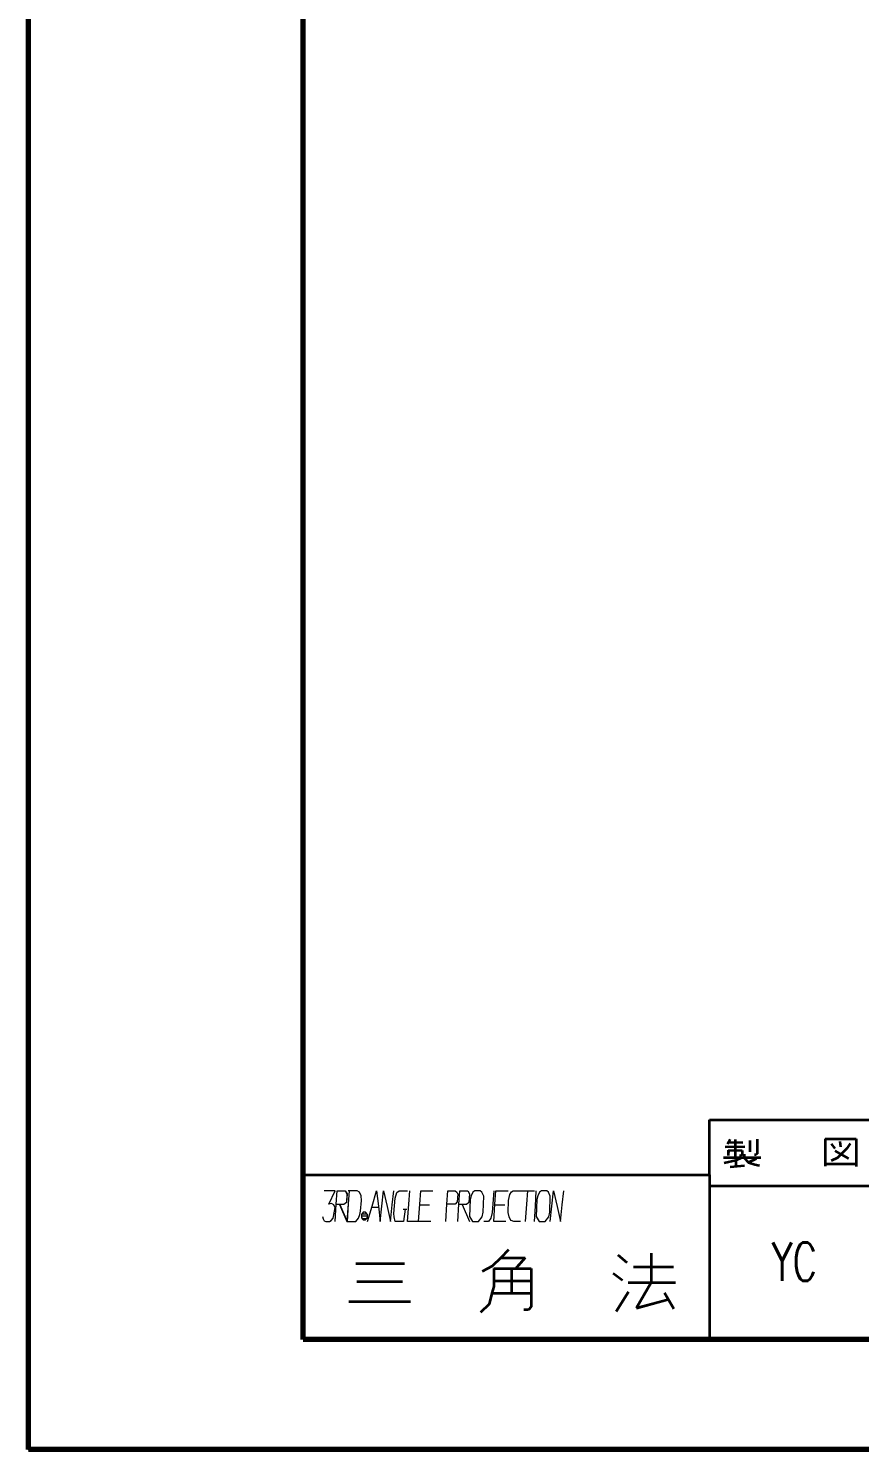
# Model space of a CAD drawing. Header units: millimetres. Extents: x 1333 to 104182, y -62616 to -5704.
# Drawn here: x 42735.9 to 42811.5, y -62590.8 to -62461.6 of the extents above; entities that cross this region are included whole.
import ezdxf
from ezdxf.enums import TextEntityAlignment as Align

# ---------------------------------------------------------------- set-up
doc = ezdxf.new("R2010")
doc.units = ezdxf.units.MM
doc.header["$LTSCALE"] = 0.5
for name, color, linetype in [('08', 1, 'Continuous'), ('11', 3, 'Continuous'), ('SHM_LABEL', 40, 'Continuous')]:
    doc.layers.add(name, color=color, linetype=linetype)
doc.styles.get("Standard").update_dxf_attribs({"font": 'simplex.shx'})

# ---------------------------------------------------------------- blocks, each defined once
blk = doc.blocks.new('999')
at = {"color": 7, "lineweight": 70}
for p, q in [((73401.98, -11943.12), (73401.98, -10161.12)), ((73476.98, -11913.12), (73476.98, -10191.12)), ((75894.98, -11913.12), (73476.98, -11913.12)), ((75924.98, -11943.12), (73401.98, -11943.12))]:
    blk.add_line(p, q, dxfattribs=at)
at = {"color": 7, "lineweight": 35}
for p, q in [((73587.98, -11853.12), (73872.98, -11853.12)), ((73476.98, -11868.12), (73587.98, -11868.12)), ((73587.98, -11871.12), (73872.98, -11871.12))]:
    blk.add_line(p, q, dxfattribs=at)
at = {"color": 7, "lineweight": 35, "ltscale": 0.125}
blk.add_line((73587.98, -11868.12), (73587.98, -11853.12), dxfattribs=at)
at = {"color": 7, "lineweight": 35, "ltscale": 0.012385}
blk.add_line((73593.58, -11858.51), (73592.83, -11859.79), dxfattribs=at)
at = {"color": 7, "lineweight": 35, "ltscale": 0.038324}
blk.add_line((73594.98, -11858.54), (73594.95, -11863.13), dxfattribs=at)
at = {"color": 7, "lineweight": 35, "ltscale": 0.025931}
blk.add_line((73598.95, -11858.79), (73598.95, -11861.9), dxfattribs=at)
at = {"color": 7, "lineweight": 35, "ltscale": 0.033368}
blk.add_line((73600.91, -11858.4), (73600.91, -11862.4), dxfattribs=at)
at = {"color": 7, "lineweight": 35, "ltscale": 0.070776}
for p, q in [((73619.5, -11858.28), (73627.99, -11858.28)), ((73619.5, -11865.17), (73627.99, -11865.17))]:
    blk.add_line(p, q, dxfattribs=at)
at = {"color": 7, "lineweight": 35, "ltscale": 0.062347}
blk.add_line((73619.5, -11858.28), (73619.5, -11865.77), dxfattribs=at)
at = {"color": 7, "lineweight": 35, "ltscale": 0.012539}
blk.add_line((73623.49, -11859.02), (73623.72, -11860.5), dxfattribs=at)
at = {"color": 7, "lineweight": 35, "ltscale": 0.063303}
blk.add_line((73627.99, -11858.28), (73627.99, -11865.88), dxfattribs=at)
at = {"color": 7, "lineweight": 35, "ltscale": 0.044715}
blk.add_line((73592.19, -11860.48), (73597.56, -11860.46), dxfattribs=at)
at = {"color": 7, "lineweight": 35, "ltscale": 0.032741}
blk.add_line((73593.15, -11859.25), (73597.08, -11859.29), dxfattribs=at)
at = {"color": 7, "lineweight": 35, "ltscale": 0.011821}
blk.add_line((73593.15, -11862.86), (73593.17, -11861.44), dxfattribs=at)
at = {"color": 7, "lineweight": 35, "ltscale": 0.030435}
blk.add_line((73593.17, -11861.44), (73596.83, -11861.49), dxfattribs=at)
at = {"color": 7, "lineweight": 35, "ltscale": 0.003768}
blk.add_line((73596.85, -11862.63), (73596.53, -11862.95), dxfattribs=at)
at = {"color": 7, "lineweight": 35, "ltscale": 0.009536}
blk.add_line((73596.83, -11861.49), (73596.85, -11862.63), dxfattribs=at)
at = {"color": 7, "lineweight": 35, "ltscale": 0.008582}
blk.add_line((73597.37, -11862.47), (73597.37, -11863.5), dxfattribs=at)
at = {"color": 7, "lineweight": 35, "ltscale": 0.00304}
blk.add_line((73600.59, -11862.65), (73600.23, -11862.65), dxfattribs=at)
at = {"color": 7, "lineweight": 35, "ltscale": 0.003388}
blk.add_line((73600.91, -11862.4), (73600.59, -11862.65), dxfattribs=at)
at = {"color": 7, "lineweight": 35, "ltscale": 0.013534}
blk.add_line((73621.19, -11859.66), (73622.12, -11860.98), dxfattribs=at)
at = {"color": 7, "lineweight": 35, "ltscale": 0.035448}
blk.add_line((73622.12, -11861.6), (73625.84, -11863.66), dxfattribs=at)
at = {"color": 7, "lineweight": 35, "ltscale": 0.029906}
blk.add_line((73625.41, -11860.94), (73622.9, -11863.5), dxfattribs=at)
at = {"color": 7, "lineweight": 35, "ltscale": 0.013951}
blk.add_line((73626.37, -11859.56), (73625.41, -11860.94), dxfattribs=at)
at = {"color": 7, "lineweight": 35, "ltscale": 0.085229}
blk.add_line((73591.74, -11863.41), (73601.96, -11863.41), dxfattribs=at)
at = {"color": 7, "lineweight": 35, "ltscale": 0.027653}
blk.add_line((73595.16, -11864.26), (73591.92, -11864.96), dxfattribs=at)
at = {"color": 7, "lineweight": 35, "ltscale": 0.032907}
blk.add_line((73593.58, -11865.97), (73597.51, -11865.56), dxfattribs=at)
at = {"color": 7, "lineweight": 35, "ltscale": 0.015919}
blk.add_line((73596.87, -11863.41), (73595.16, -11864.26), dxfattribs=at)
at = {"color": 7, "lineweight": 35, "ltscale": 0.013156}
blk.add_line((73595.16, -11864.26), (73595.16, -11865.83), dxfattribs=at)
at = {"color": 7, "lineweight": 35, "ltscale": 0.003058}
blk.add_line((73596.53, -11862.95), (73596.16, -11862.97), dxfattribs=at)
at = {"color": 7, "lineweight": 35, "ltscale": 0.014683}
blk.add_line((73597.37, -11863.5), (73598.61, -11864.76), dxfattribs=at)
at = {"color": 7, "lineweight": 35, "ltscale": 0.01925}
blk.add_line((73600.71, -11863.8), (73598.61, -11864.76), dxfattribs=at)
at = {"color": 7, "lineweight": 35, "ltscale": 0.015107}
blk.add_line((73598.61, -11864.76), (73600.32, -11865.35), dxfattribs=at)
at = {"color": 7, "lineweight": 35, "ltscale": 0.011018}
blk.add_line((73600.32, -11865.35), (73601.62, -11865.58), dxfattribs=at)
at = {"color": 7, "lineweight": 35, "ltscale": 0.016097}
blk.add_line((73622.9, -11863.5), (73621.14, -11864.3), dxfattribs=at)
at = {"color": 7, "lineweight": 35, "ltscale": 0.375}
blk.add_line((73587.98, -11868.12), (73587.98, -11913.12), dxfattribs=at)
at = {"color": 7, "lineweight": 35, "ltscale": 0.024651}
blk.add_line((73533.06, -11888.64), (73530.99, -11890.76), dxfattribs=at)
at = {"color": 7, "lineweight": 35, "ltscale": 0.026571}
blk.add_line((73562.94, -11890.01), (73565.36, -11892.09), dxfattribs=at)
at = {"color": 7, "lineweight": 35, "ltscale": 0.067187}
blk.add_line((73572.04, -11889.5), (73572.04, -11897.57), dxfattribs=at)
at = {"color": 7, "lineweight": 35, "ltscale": 0.111206}
blk.add_line((73491.34, -11892.3), (73504.68, -11892.3), dxfattribs=at)
at = {"color": 7, "lineweight": 35, "ltscale": 0.025778}
blk.add_line((73528.61, -11893.1), (73525.88, -11894.55), dxfattribs=at)
at = {"color": 7, "lineweight": 35, "ltscale": 0.027872}
blk.add_line((73530.99, -11890.76), (73528.61, -11893.1), dxfattribs=at)
at = {"color": 7, "lineweight": 35, "ltscale": 0.085266}
for p, q in [((73529.04, -11893.73), (73539.27, -11893.73)), ((73529.04, -11897.06), (73539.27, -11897.06))]:
    blk.add_line(p, q, dxfattribs=at)
at = {"color": 7, "lineweight": 35, "ltscale": 0.027725}
blk.add_line((73529.04, -11893.73), (73529.04, -11897.06), dxfattribs=at)
at = {"color": 7, "lineweight": 35, "ltscale": 0.055009}
blk.add_line((73530.99, -11890.76), (73537.59, -11890.83), dxfattribs=at)
at = {"color": 7, "lineweight": 35, "ltscale": 0.055774}
blk.add_line((73533.88, -11893.73), (73533.88, -11900.42), dxfattribs=at)
at = {"color": 7, "lineweight": 35, "ltscale": 0.030689}
blk.add_line((73537.59, -11890.83), (73535.13, -11893.57), dxfattribs=at)
at = {"color": 7, "lineweight": 35, "ltscale": 0.087085}
blk.add_line((73539.27, -11893.73), (73539.27, -11904.18), dxfattribs=at)
at = {"color": 7, "lineweight": 35, "ltscale": 0.090796}
blk.add_line((73567.19, -11893.26), (73578.09, -11893.26), dxfattribs=at)
at = {"color": 7, "lineweight": 35, "ltscale": 0.104199}
blk.add_line((73491.65, -11897.25), (73504.15, -11897.25), dxfattribs=at)
at = {"color": 7, "lineweight": 35, "ltscale": 0.01272}
blk.add_line((73529.04, -11897.06), (73529.04, -11898.58), dxfattribs=at)
at = {"color": 7, "lineweight": 35, "ltscale": 0.026327}
blk.add_line((73561.61, -11894.98), (73564.15, -11896.86), dxfattribs=at)
at = {"color": 7, "lineweight": 35, "ltscale": 0.107727}
blk.add_line((73565.75, -11897.57), (73578.67, -11897.57), dxfattribs=at)
at = {"color": 7, "lineweight": 35, "ltscale": 0.066593}
blk.add_line((73572.04, -11897.57), (73568.04, -11904.49), dxfattribs=at)
at = {"color": 7, "lineweight": 35, "ltscale": 0.02588}
blk.add_line((73528.55, -11900.43), (73527.74, -11903.43), dxfattribs=at)
at = {"color": 7, "lineweight": 35, "ltscale": 0.015901}
blk.add_line((73529.04, -11898.58), (73528.55, -11900.43), dxfattribs=at)
at = {"color": 7, "lineweight": 35, "ltscale": 0.08938}
blk.add_line((73528.55, -11900.43), (73539.27, -11900.42), dxfattribs=at)
at = {"color": 7, "lineweight": 35, "ltscale": 0.053073}
blk.add_line((73565.86, -11900.07), (73562.43, -11905.43), dxfattribs=at)
at = {"color": 7, "lineweight": 35, "ltscale": 0.041521}
blk.add_line((73575.67, -11900.38), (73578.16, -11904.7), dxfattribs=at)
at = {"color": 7, "lineweight": 35, "ltscale": 0.1401}
blk.add_line((73489.44, -11902.73), (73506.26, -11902.73), dxfattribs=at)
at = {"color": 7, "lineweight": 35, "ltscale": 0.026955}
blk.add_line((73527.74, -11903.43), (73525.45, -11905.71), dxfattribs=at)
at = {"color": 7, "lineweight": 35, "ltscale": 0.009216}
blk.add_line((73539.27, -11904.18), (73538.49, -11904.96), dxfattribs=at)
at = {"color": 7, "lineweight": 35, "ltscale": 0.073285}
blk.add_line((73568.04, -11904.49), (73576.53, -11902.21), dxfattribs=at)
at = {"color": 7, "lineweight": 13}
for points in [[(73482.29, -11879.52), (73482.45, -11880.15), (73482.7, -11880.68), (73483.2, -11880.89), (73484.21, -11880.89), (73484.62, -11880.57), (73485.21, -11879.94), (73485.71, -11877.11), (73485.38, -11876.37), (73484.71, -11875.95), (73484.04, -11876.16), (73485.71, -11872.49), (73482.7, -11872.49)], [(73485.71, -11880.89), (73486.04, -11876.16), (73486.29, -11872.49), (73488.46, -11872.49), (73488.96, -11873.33), (73488.8, -11875.74), (73488.13, -11876.27), (73486.04, -11876.27)], [(73488.96, -11880.89), (73491.39, -11880.89), (73492.14, -11879.94), (73492.47, -11879), (73492.64, -11878.05), (73492.89, -11875.11), (73492.8, -11873.85), (73492.39, -11872.91), (73491.72, -11872.49), (73489.3, -11872.49)], [(73489.55, -11872.49), (73489.3, -11876.06), (73488.96, -11880.89)], [(73494.56, -11880.89), (73495.81, -11876.69), (73497.06, -11872.49), (73497.56, -11876.69), (73498.06, -11880.89)], [(73498.06, -11880.89), (73498.48, -11876.69), (73498.9, -11872.49), (73499.9, -11876.79), (73500.82, -11880.89), (73501.32, -11876.37), (73501.74, -11872.49)], [(73504.82, -11877.53), (73504.41, -11880.89), (73502.15, -11880.89), (73501.82, -11879.63), (73501.74, -11878.68), (73502.15, -11874.48), (73502.57, -11873.01), (73503.24, -11872.49), (73505.49, -11872.49)], [(73508.5, -11880.89), (73505.49, -11880.89), (73505.83, -11876.16), (73506.08, -11872.49)], [(73511.84, -11880.89), (73508.5, -11880.89), (73508.83, -11876.16), (73509.08, -11872.49), (73512.42, -11872.49)], [(73515.93, -11880.89), (73516.26, -11876.16), (73516.51, -11872.49), (73518.51, -11872.49), (73518.93, -11872.91), (73519.18, -11873.43), (73519.02, -11875.53), (73518.51, -11876.16), (73516.26, -11876.16)], [(73519.18, -11880.89), (73519.52, -11876.16), (73519.77, -11872.49), (73521.94, -11872.49), (73522.44, -11873.33), (73522.27, -11875.74), (73521.6, -11876.27), (73519.52, -11876.27)], [(73529.03, -11872.49), (73528.62, -11878.47), (73528.2, -11879.94), (73527.61, -11880.89), (73526.28, -11880.89)], [(73532.37, -11880.89), (73529.03, -11880.89), (73529.37, -11876.16), (73529.62, -11872.49), (73532.96, -11872.49)], [(73536.38, -11880.89), (73534.54, -11880.89), (73533.79, -11880.57), (73533.54, -11880.26), (73533.21, -11879.63), (73532.96, -11878.47), (73533.04, -11875.11), (73533.46, -11873.54), (73533.87, -11872.8), (73534.38, -11872.49), (73536.46, -11872.49)], [(73536.46, -11872.49), (73540.13, -11872.49)], [(73537.71, -11880.89), (73538.05, -11876.16), (73538.3, -11872.49)], [(73540.13, -11880.89), (73540.39, -11876.69), (73540.64, -11872.49)], [(73544.48, -11880.89), (73544.89, -11876.69), (73545.31, -11872.49), (73546.31, -11876.79), (73547.23, -11880.89), (73547.73, -11876.37), (73548.15, -11872.49)], [(73486.96, -11876.27), (73488.96, -11880.89)], [(73495.73, -11877), (73497.56, -11877)], [(73504.32, -11877.53), (73505.33, -11877.53)], [(73508.83, -11876.37), (73511.5, -11876.37)], [(73520.43, -11876.27), (73522.44, -11880.89)], [(73529.37, -11876.37), (73532.04, -11876.37)], [(73494.56, -11879.42), (73492.89, -11879.42)], [(73493.06, -11878.79), (73494.39, -11878.79)], [(73493.06, -11880.05), (73494.39, -11880.05)]]:
    blk.add_lwpolyline(points, dxfattribs=at)
for points in [[(73524.86, -11880.89), (73525.86, -11879.63), (73526.11, -11878.37), (73526.28, -11873.96), (73525.78, -11872.91), (73525.36, -11872.49), (73523.86, -11872.49), (73523.36, -11872.91), (73522.86, -11873.85), (73522.61, -11874.9), (73522.44, -11879.52), (73523.27, -11880.89)], [(73543.06, -11880.89), (73544.06, -11879.63), (73544.31, -11878.37), (73544.48, -11873.96), (73543.97, -11872.91), (73543.56, -11872.49), (73542.05, -11872.49), (73541.55, -11872.91), (73541.05, -11873.85), (73540.8, -11874.9), (73540.64, -11879.52), (73541.47, -11880.89)], [(73493.39, -11880.47), (73494.06, -11880.47), (73494.56, -11879.84), (73494.56, -11879), (73494.06, -11878.37), (73493.39, -11878.37), (73492.89, -11879), (73492.89, -11879.84)]]:
    blk.add_lwpolyline(points, close=True, dxfattribs=at)

msp = doc.modelspace()

# ---------------------------------------------------------------- linework, layer by layer
at = {"color": 7, "lineweight": 70}
for p, q in [((42760.862, -62580.825), (42760.862, -62006.825)), ((43566.862, -62580.825), (42760.862, -62580.825)), ((43576.862, -62590.825), (42735.862, -62590.825))]:
    msp.add_line(p, q, dxfattribs=at)
at = {"color": 7, "lineweight": 35}
for p, q in [((42797.862, -62560.825), (42892.862, -62560.825)), ((42760.862, -62565.825), (42797.862, -62565.825)), ((42797.862, -62566.825), (42892.862, -62566.825))]:
    msp.add_line(p, q, dxfattribs=at)
at = {"color": 7, "lineweight": 35, "ltscale": 0.125}
msp.add_line((42797.862, -62565.825), (42797.862, -62560.825), dxfattribs=at)
at = {"color": 7, "lineweight": 35, "ltscale": 0.012385}
msp.add_line((42799.731, -62562.623), (42799.48, -62563.05), dxfattribs=at)
at = {"color": 7, "lineweight": 35, "ltscale": 0.032741}
msp.add_line((42799.586, -62562.87), (42800.896, -62562.882), dxfattribs=at)
at = {"color": 7, "lineweight": 35, "ltscale": 0.038324}
msp.add_line((42800.195, -62562.63), (42800.188, -62564.163), dxfattribs=at)
at = {"color": 7, "lineweight": 35, "ltscale": 0.025931}
msp.add_line((42801.52, -62562.714), (42801.52, -62563.751), dxfattribs=at)
at = {"color": 7, "lineweight": 35, "ltscale": 0.033368}
msp.add_line((42802.174, -62562.585), (42802.174, -62563.919), dxfattribs=at)
at = {"color": 7, "lineweight": 35, "ltscale": 0.070776}
for p, q in [((42808.369, -62562.546), (42811.2, -62562.546)), ((42808.369, -62564.842), (42811.2, -62564.842))]:
    msp.add_line(p, q, dxfattribs=at)
at = {"color": 7, "lineweight": 35, "ltscale": 0.062347}
msp.add_line((42808.369, -62562.546), (42808.369, -62565.04), dxfattribs=at)
at = {"color": 7, "lineweight": 35, "ltscale": 0.012539}
msp.add_line((42809.7, -62562.79), (42809.776, -62563.286), dxfattribs=at)
at = {"color": 7, "lineweight": 35, "ltscale": 0.013951}
msp.add_line((42810.659, -62562.973), (42810.34, -62563.431), dxfattribs=at)
at = {"color": 7, "lineweight": 35, "ltscale": 0.063303}
msp.add_line((42811.2, -62562.546), (42811.2, -62565.079), dxfattribs=at)
at = {"color": 7, "lineweight": 35, "ltscale": 0.085229}
msp.add_line((42799.115, -62564.255), (42802.524, -62564.255), dxfattribs=at)
at = {"color": 7, "lineweight": 35, "ltscale": 0.044715}
msp.add_line((42799.267, -62563.279), (42801.055, -62563.271), dxfattribs=at)
at = {"color": 7, "lineweight": 35, "ltscale": 0.011821}
msp.add_line((42799.586, -62564.072), (42799.594, -62563.599), dxfattribs=at)
at = {"color": 7, "lineweight": 35, "ltscale": 0.030435}
msp.add_line((42799.594, -62563.599), (42800.812, -62563.614), dxfattribs=at)
at = {"color": 7, "lineweight": 35, "ltscale": 0.015919}
msp.add_line((42800.827, -62564.255), (42800.256, -62564.537), dxfattribs=at)
at = {"color": 7, "lineweight": 35, "ltscale": 0.003058}
msp.add_line((42800.713, -62564.102), (42800.591, -62564.11), dxfattribs=at)
at = {"color": 7, "lineweight": 35, "ltscale": 0.003768}
msp.add_line((42800.819, -62563.996), (42800.713, -62564.102), dxfattribs=at)
at = {"color": 7, "lineweight": 35, "ltscale": 0.009536}
msp.add_line((42800.812, -62563.614), (42800.819, -62563.996), dxfattribs=at)
at = {"color": 7, "lineweight": 35, "ltscale": 0.008582}
msp.add_line((42800.994, -62563.942), (42800.994, -62564.285), dxfattribs=at)
at = {"color": 7, "lineweight": 35, "ltscale": 0.00304}
msp.add_line((42802.067, -62564.003), (42801.946, -62564.003), dxfattribs=at)
at = {"color": 7, "lineweight": 35, "ltscale": 0.003388}
msp.add_line((42802.174, -62563.919), (42802.067, -62564.003), dxfattribs=at)
at = {"color": 7, "lineweight": 35, "ltscale": 0.013534}
msp.add_line((42808.932, -62563.004), (42809.244, -62563.446), dxfattribs=at)
at = {"color": 7, "lineweight": 35, "ltscale": 0.035448}
msp.add_line((42809.244, -62563.652), (42810.484, -62564.339), dxfattribs=at)
at = {"color": 7, "lineweight": 35, "ltscale": 0.029906}
msp.add_line((42810.34, -62563.431), (42809.502, -62564.285), dxfattribs=at)
at = {"color": 7, "lineweight": 35, "ltscale": 0.027653}
msp.add_line((42800.256, -62564.537), (42799.176, -62564.774), dxfattribs=at)
at = {"color": 7, "lineweight": 35, "ltscale": 0.032907}
msp.add_line((42799.731, -62565.109), (42801.04, -62564.972), dxfattribs=at)
at = {"color": 7, "lineweight": 35, "ltscale": 0.013156}
msp.add_line((42800.256, -62564.537), (42800.256, -62565.063), dxfattribs=at)
at = {"color": 7, "lineweight": 35, "ltscale": 0.014683}
msp.add_line((42800.994, -62564.285), (42801.405, -62564.705), dxfattribs=at)
at = {"color": 7, "lineweight": 35, "ltscale": 0.01925}
msp.add_line((42802.105, -62564.384), (42801.405, -62564.705), dxfattribs=at)
at = {"color": 7, "lineweight": 35, "ltscale": 0.015107}
msp.add_line((42801.405, -62564.705), (42801.976, -62564.903), dxfattribs=at)
at = {"color": 7, "lineweight": 35, "ltscale": 0.011018}
msp.add_line((42801.976, -62564.903), (42802.41, -62564.979), dxfattribs=at)
at = {"color": 7, "lineweight": 35, "ltscale": 0.016097}
msp.add_line((42809.502, -62564.285), (42808.917, -62564.552), dxfattribs=at)
at = {"color": 7, "lineweight": 35, "ltscale": 0.375}
msp.add_line((42797.862, -62565.825), (42797.862, -62580.825), dxfattribs=at)
at = {"color": 7, "lineweight": 35, "ltscale": 0.024651}
msp.add_line((42779.557, -62572.666), (42778.867, -62573.371), dxfattribs=at)
at = {"color": 7, "lineweight": 35, "ltscale": 0.026571}
msp.add_line((42789.515, -62573.123), (42790.322, -62573.814), dxfattribs=at)
at = {"color": 7, "lineweight": 35, "ltscale": 0.067187}
msp.add_line((42792.548, -62572.953), (42792.548, -62575.641), dxfattribs=at)
at = {"color": 7, "lineweight": 35, "ltscale": 0.111206}
msp.add_line((42765.648, -62573.886), (42770.096, -62573.886), dxfattribs=at)
at = {"color": 7, "lineweight": 35, "ltscale": 0.025778}
msp.add_line((42778.073, -62574.153), (42777.162, -62574.636), dxfattribs=at)
at = {"color": 7, "lineweight": 35, "ltscale": 0.027872}
msp.add_line((42778.867, -62573.371), (42778.073, -62574.153), dxfattribs=at)
at = {"color": 7, "lineweight": 35, "ltscale": 0.085266}
for p, q in [((42778.216, -62574.362), (42781.626, -62574.362)), ((42778.216, -62575.471), (42781.626, -62575.471))]:
    msp.add_line(p, q, dxfattribs=at)
at = {"color": 7, "lineweight": 35, "ltscale": 0.027725}
msp.add_line((42778.216, -62574.362), (42778.216, -62575.471), dxfattribs=at)
at = {"color": 7, "lineweight": 35, "ltscale": 0.055009}
msp.add_line((42778.867, -62573.371), (42781.067, -62573.397), dxfattribs=at)
at = {"color": 7, "lineweight": 35, "ltscale": 0.055774}
msp.add_line((42779.83, -62574.362), (42779.83, -62576.593), dxfattribs=at)
at = {"color": 7, "lineweight": 35, "ltscale": 0.030689}
msp.add_line((42781.067, -62573.397), (42780.247, -62574.31), dxfattribs=at)
at = {"color": 7, "lineweight": 35, "ltscale": 0.087085}
msp.add_line((42781.626, -62574.362), (42781.626, -62577.846), dxfattribs=at)
at = {"color": 7, "lineweight": 35, "ltscale": 0.090796}
msp.add_line((42790.934, -62574.206), (42794.566, -62574.206), dxfattribs=at)
at = {"color": 7, "lineweight": 35, "ltscale": 0.104199}
msp.add_line((42765.753, -62575.535), (42769.921, -62575.535), dxfattribs=at)
at = {"color": 7, "lineweight": 35, "ltscale": 0.01272}
msp.add_line((42778.216, -62575.471), (42778.216, -62575.98), dxfattribs=at)
at = {"color": 7, "lineweight": 35, "ltscale": 0.026327}
msp.add_line((42789.072, -62574.78), (42789.919, -62575.406), dxfattribs=at)
at = {"color": 7, "lineweight": 35, "ltscale": 0.107727}
msp.add_line((42790.452, -62575.641), (42794.761, -62575.641), dxfattribs=at)
at = {"color": 7, "lineweight": 35, "ltscale": 0.066593}
msp.add_line((42792.548, -62575.641), (42791.216, -62577.947), dxfattribs=at)
at = {"color": 7, "lineweight": 35, "ltscale": 0.02588}
msp.add_line((42778.051, -62576.594), (42777.783, -62577.594), dxfattribs=at)
at = {"color": 7, "lineweight": 35, "ltscale": 0.015901}
msp.add_line((42778.216, -62575.98), (42778.051, -62576.594), dxfattribs=at)
at = {"color": 7, "lineweight": 35, "ltscale": 0.08938}
msp.add_line((42778.051, -62576.594), (42781.626, -62576.593), dxfattribs=at)
at = {"color": 7, "lineweight": 35, "ltscale": 0.053073}
msp.add_line((42790.491, -62576.476), (42789.346, -62578.263), dxfattribs=at)
at = {"color": 7, "lineweight": 35, "ltscale": 0.073285}
msp.add_line((42791.216, -62577.947), (42794.048, -62577.189), dxfattribs=at)
at = {"color": 7, "lineweight": 35, "ltscale": 0.041521}
msp.add_line((42793.759, -62576.58), (42794.589, -62578.018), dxfattribs=at)
at = {"color": 7, "lineweight": 35, "ltscale": 0.1401}
msp.add_line((42765.018, -62577.361), (42770.622, -62577.361), dxfattribs=at)
at = {"color": 7, "lineweight": 35, "ltscale": 0.026955}
msp.add_line((42777.783, -62577.594), (42777.021, -62578.357), dxfattribs=at)
at = {"color": 7, "lineweight": 35, "ltscale": 0.01073}
msp.add_line((42781.366, -62578.106), (42780.937, -62578.106), dxfattribs=at)
at = {"color": 7, "lineweight": 35, "ltscale": 0.009216}
msp.add_line((42781.626, -62577.846), (42781.366, -62578.106), dxfattribs=at)
at = {"color": 3}
msp.add_lwpolyline([(42735.862, -61996.825), (43576.862, -61996.825), (43576.862, -62590.825), (42735.862, -62590.825)], close=True, dxfattribs=at)
at = {"color": 7, "lineweight": 13}
for points in [[(42762.632, -62569.625), (42762.688, -62569.835), (42762.771, -62570.01), (42762.938, -62570.08), (42763.272, -62570.08), (42763.411, -62569.975), (42763.606, -62569.765), (42763.773, -62568.82), (42763.661, -62568.575), (42763.439, -62568.435), (42763.216, -62568.505), (42763.773, -62567.28), (42762.771, -62567.28)], [(42763.773, -62570.08), (42763.884, -62568.505), (42763.967, -62567.28), (42764.691, -62567.28), (42764.858, -62567.56), (42764.802, -62568.365), (42764.58, -62568.54), (42763.884, -62568.54)], [(42764.858, -62570.08), (42765.665, -62570.08), (42765.915, -62569.765), (42766.027, -62569.45), (42766.082, -62569.135), (42766.166, -62568.155), (42766.138, -62567.735), (42765.999, -62567.42), (42765.776, -62567.28), (42764.969, -62567.28)], [(42765.053, -62567.28), (42764.969, -62568.47), (42764.858, -62570.08)], [(42766.722, -62570.08), (42767.14, -62568.68), (42767.557, -62567.28), (42767.724, -62568.68), (42767.891, -62570.08)], [(42767.891, -62570.08), (42768.03, -62568.68), (42768.169, -62567.28), (42768.503, -62568.715), (42768.809, -62570.08), (42768.976, -62568.575), (42769.115, -62567.28)], [(42770.145, -62568.96), (42770.005, -62570.08), (42769.254, -62570.08), (42769.143, -62569.66), (42769.115, -62569.345), (42769.254, -62567.945), (42769.393, -62567.455), (42769.616, -62567.28), (42770.367, -62567.28)], [(42771.369, -62570.08), (42770.367, -62570.08), (42770.479, -62568.505), (42770.562, -62567.28)], [(42772.482, -62570.08), (42771.369, -62570.08), (42771.48, -62568.505), (42771.564, -62567.28), (42772.677, -62567.28)], [(42773.845, -62570.08), (42773.957, -62568.505), (42774.04, -62567.28), (42774.708, -62567.28), (42774.847, -62567.42), (42774.931, -62567.595), (42774.875, -62568.295), (42774.708, -62568.505), (42773.957, -62568.505)], [(42774.931, -62570.08), (42775.042, -62568.505), (42775.125, -62567.28), (42775.849, -62567.28), (42776.016, -62567.56), (42775.96, -62568.365), (42775.737, -62568.54), (42775.042, -62568.54)], [(42778.214, -62567.28), (42778.075, -62569.275), (42777.936, -62569.765), (42777.741, -62570.08), (42777.296, -62570.08)], [(42779.327, -62570.08), (42778.214, -62570.08), (42778.325, -62568.505), (42778.409, -62567.28), (42779.522, -62567.28)], [(42780.662, -62570.08), (42780.05, -62570.08), (42779.8, -62569.975), (42779.716, -62569.87), (42779.605, -62569.66), (42779.522, -62569.275), (42779.549, -62568.155), (42779.689, -62567.63), (42779.828, -62567.385), (42779.995, -62567.28), (42780.69, -62567.28)], [(42780.69, -62567.28), (42781.915, -62567.28)], [(42781.108, -62570.08), (42781.219, -62568.505), (42781.302, -62567.28)], [(42781.915, -62570.08), (42781.998, -62568.68), (42782.082, -62567.28)], [(42783.361, -62570.08), (42783.501, -62568.68), (42783.64, -62567.28), (42783.974, -62568.715), (42784.28, -62570.08), (42784.447, -62568.575), (42784.586, -62567.28)], [(42764.19, -62568.54), (42764.858, -62570.08)], [(42766.221, -62569.38), (42766.666, -62569.38)], [(42767.112, -62568.785), (42767.724, -62568.785)], [(42769.978, -62568.96), (42770.312, -62568.96)], [(42771.48, -62568.575), (42772.371, -62568.575)], [(42775.348, -62568.54), (42776.016, -62570.08)], [(42778.325, -62568.575), (42779.216, -62568.575)], [(42766.722, -62569.59), (42766.166, -62569.59)], [(42766.221, -62569.8), (42766.666, -62569.8)]]:
    msp.add_lwpolyline(points, dxfattribs=at)
for points in [[(42776.823, -62570.08), (42777.157, -62569.66), (42777.24, -62569.24), (42777.296, -62567.77), (42777.129, -62567.42), (42776.99, -62567.28), (42776.489, -62567.28), (42776.322, -62567.42), (42776.155, -62567.735), (42776.071, -62568.085), (42776.016, -62569.625), (42776.294, -62570.08)], [(42782.888, -62570.08), (42783.222, -62569.66), (42783.306, -62569.24), (42783.361, -62567.77), (42783.195, -62567.42), (42783.055, -62567.28), (42782.555, -62567.28), (42782.388, -62567.42), (42782.221, -62567.735), (42782.137, -62568.085), (42782.082, -62569.625), (42782.36, -62570.08)], [(42766.333, -62569.94), (42766.555, -62569.94), (42766.722, -62569.73), (42766.722, -62569.45), (42766.555, -62569.24), (42766.333, -62569.24), (42766.166, -62569.45), (42766.166, -62569.73)]]:
    msp.add_lwpolyline(points, close=True, dxfattribs=at)
at = {"layer": '11'}
msp.add_lwpolyline([(42735.862, -61996.825), (43576.862, -61996.825), (43576.862, -62590.825), (42735.862, -62590.825)], close=True, dxfattribs=at)

# ---------------------------------------------------------------- block references
at = {"layer": '08', "color": 55, "xscale": 0.3333333333430346, "yscale": 0.3333333333357587, "zscale": 0.3333333333333333}
msp.add_blockref('999', (18268.536, -58609.785), dxfattribs=at)

# ---------------------------------------------------------------- texts
at = {"layer": 'SHM_LABEL', "width": 0.7}
msp.add_text('YC', height=3.5, dxfattribs=at).set_placement((42807.615, -62573.729), align=Align.MIDDLE_RIGHT)

doc.saveas('drawing.dxf')
